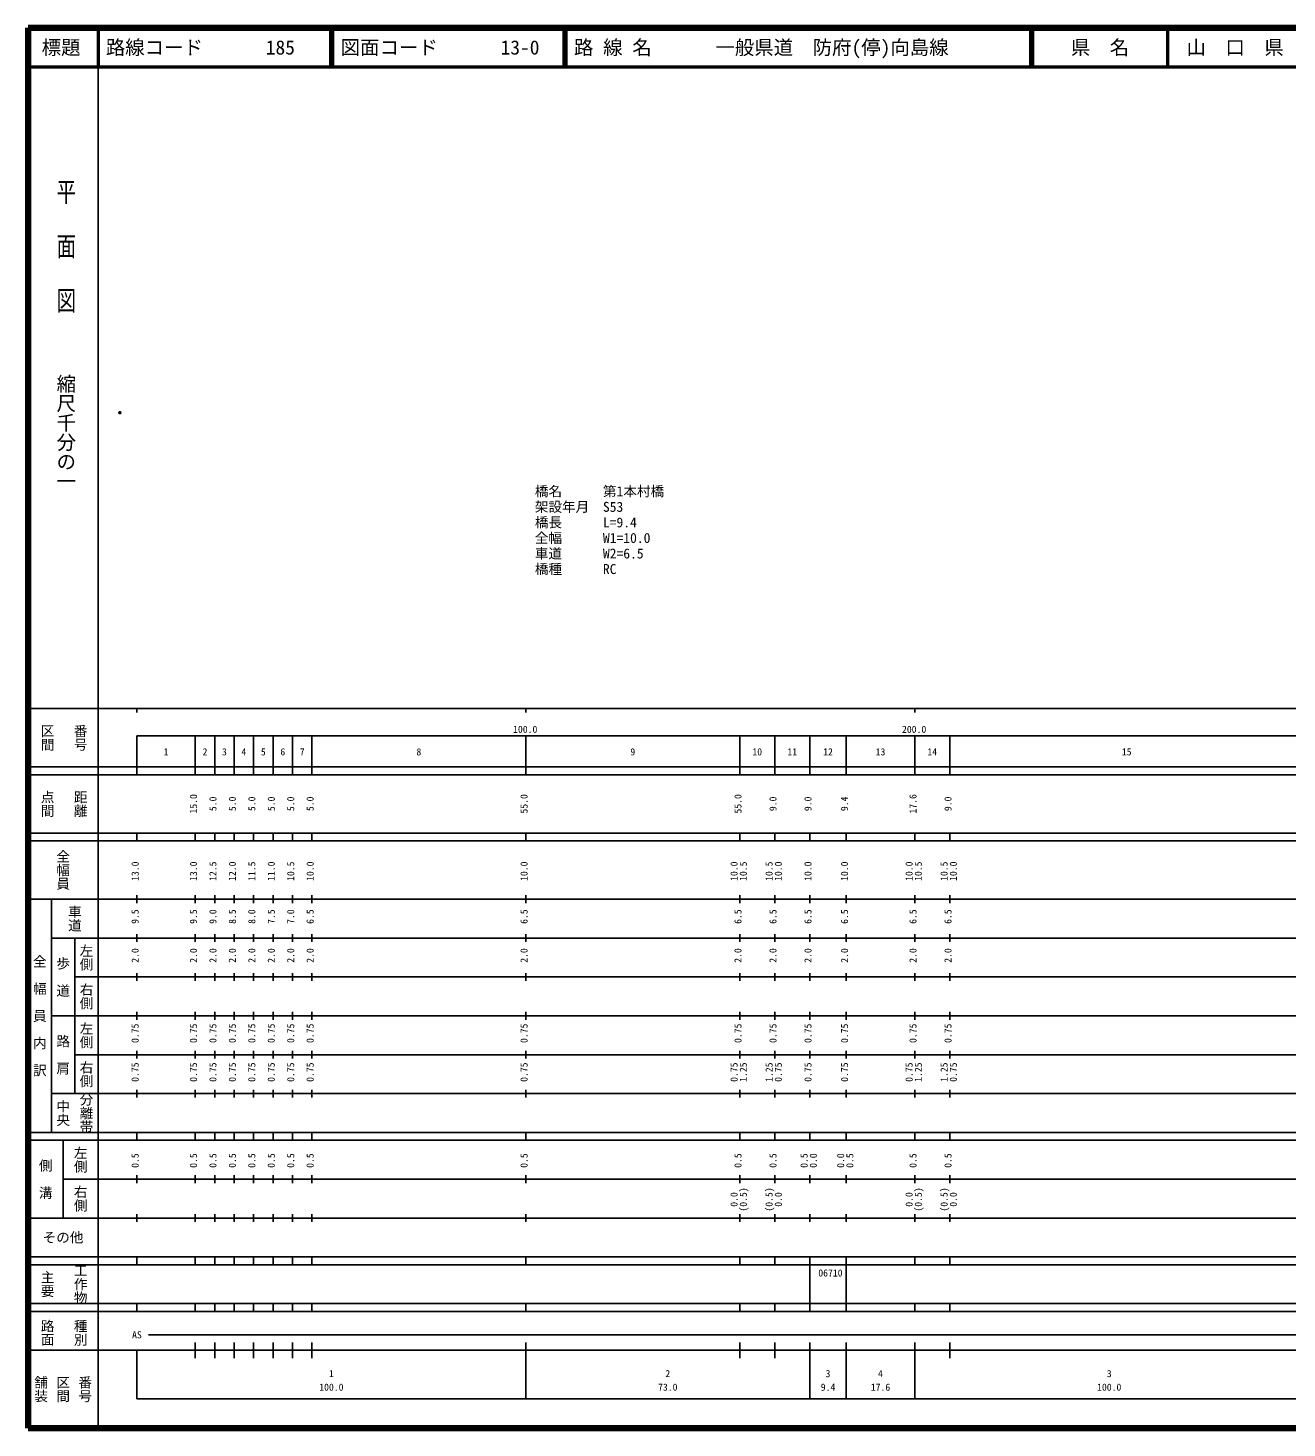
# Model space of a CAD drawing. Units: millimetres on the paper. Extents: x 40 to 680, y 20 to 380.
# Drawn here: x 40 to 363.7, y 20 to 380 of the extents above; entities that cross this region are included whole.
import ezdxf
from ezdxf.enums import TextEntityAlignment as Align

# ---------------------------------------------------------------- set-up
doc = ezdxf.new("R2010")
doc.units = ezdxf.units.MM
doc.header["$PDMODE"] = 32
doc.header["$PDSIZE"] = 0.5
for name, color, linetype in [('M-OTRS', 6, 'Continuous'), ('M-STR-HTXT', 7, 'Continuous'), ('M-TTL-TXT', 7, 'Continuous')]:
    doc.layers.add(name, color=color, linetype=linetype)
for name, color, linetype, lineweight in [('M-TTL', 2, 'Continuous', 140), ('M-TTL-BAND', 7, 'Continuous', 25), ('M-TTL-LINE', 7, 'Continuous', 50)]:
    doc.layers.add(name, color=color, linetype=linetype, lineweight=lineweight)
doc.styles.add('@ＭＳ ゴシック', font='')
doc.styles.add('ＭＳ ゴシック', font='')
doc.styles.get('@ＭＳ ゴシック').set_extended_font_data('@MS Gothic')
doc.styles.get('ＭＳ ゴシック').set_extended_font_data('MS Gothic')

msp = doc.modelspace()

# ---------------------------------------------------------------- linework, layer by layer
at = {"layer": 'M-OTRS'}
msp.add_point((63.646, 281.084), dxfattribs=at)
at = {"layer": 'M-TTL'}
for p, q in [((40, 380), (40, 20)), ((680, 380), (40, 380)), ((40, 20), (680, 20))]:
    msp.add_line(p, q, dxfattribs=at)
at = {"layer": 'M-TTL-BAND'}
for p, q in [((58, 370), (58, 20)), ((40, 205), (579, 205)), ((68, 205), (68, 204)), ((168, 205), (168, 204)), ((268, 205), (268, 204)), ((68, 198), (579, 198)), ((68, 198), (68, 188)), ((83, 188), (83, 198)), ((88, 188), (88, 198)), ((93, 188), (93, 198)), ((98, 188), (98, 198)), ((103, 188), (103, 198)), ((108, 188), (108, 198)), ((113, 188), (113, 198)), ((168, 188), (168, 198)), ((223, 188), (223, 198)), ((232, 188), (232, 198)), ((241, 188), (241, 198)), ((250.4, 188), (250.4, 198)), ((268, 188), (268, 198)), ((277, 188), (277, 198)), ((40, 190), (579, 190)), ((40, 188), (579, 188)), ((40, 173), (579, 173)), ((68, 171), (68, 173)), ((83, 171), (83, 173)), ((88, 171), (88, 173)), ((93, 171), (93, 173)), ((98, 171), (98, 173)), ((103, 171), (103, 173)), ((108, 171), (108, 173)), ((113, 171), (113, 173)), ((168, 171), (168, 173)), ((223, 171), (223, 173)), ((232, 171), (232, 173)), ((241, 171), (241, 173)), ((250.4, 171), (250.4, 173)), ((268, 171), (268, 173)), ((277, 171), (277, 173)), ((40, 171), (579, 171)), ((40, 156), (579, 156)), ((46, 96), (46, 156)), ((68, 155), (68, 157)), ((83, 155), (83, 157)), ((88, 155), (88, 157)), ((93, 155), (93, 157)), ((98, 155), (98, 157)), ((103, 155), (103, 157)), ((108, 155), (108, 157)), ((113, 155), (113, 157)), ((168, 155), (168, 157)), ((223, 155), (223, 157)), ((232, 155), (232, 157)), ((241, 155), (241, 157)), ((250.4, 155), (250.4, 157)), ((268, 155), (268, 157)), ((277, 155), (277, 157)), ((46, 146), (579, 146)), ((52, 146), (52, 106)), ((68, 145), (68, 147)), ((83, 145), (83, 147)), ((88, 145), (88, 147)), ((93, 145), (93, 147)), ((98, 145), (98, 147)), ((103, 145), (103, 147)), ((108, 145), (108, 147)), ((113, 145), (113, 147)), ((168, 145), (168, 147)), ((223, 145), (223, 147)), ((232, 145), (232, 147)), ((241, 145), (241, 147)), ((250.4, 145), (250.4, 147)), ((268, 145), (268, 147)), ((277, 145), (277, 147)), ((68, 135), (68, 137)), ((83, 135), (83, 137)), ((88, 135), (88, 137)), ((93, 135), (93, 137)), ((98, 135), (98, 137)), ((103, 135), (103, 137)), ((108, 135), (108, 137)), ((113, 135), (113, 137)), ((168, 135), (168, 137)), ((223, 135), (223, 137)), ((232, 135), (232, 137)), ((241, 135), (241, 137)), ((250.4, 135), (250.4, 137)), ((268, 135), (268, 137)), ((277, 135), (277, 137)), ((52, 136), (579, 136)), ((46, 126), (579, 126)), ((68, 125), (68, 127)), ((83, 125), (83, 127)), ((88, 125), (88, 127)), ((93, 125), (93, 127)), ((98, 125), (98, 127)), ((103, 125), (103, 127)), ((108, 125), (108, 127)), ((113, 125), (113, 127)), ((168, 125), (168, 127)), ((223, 125), (223, 127)), ((232, 125), (232, 127)), ((241, 125), (241, 127)), ((250.4, 125), (250.4, 127)), ((268, 125), (268, 127)), ((277, 125), (277, 127)), ((52, 116), (579, 116)), ((68, 115), (68, 117)), ((83, 115), (83, 117)), ((88, 115), (88, 117)), ((93, 115), (93, 117)), ((98, 115), (98, 117)), ((103, 115), (103, 117)), ((108, 115), (108, 117)), ((113, 115), (113, 117)), ((168, 115), (168, 117)), ((223, 115), (223, 117)), ((232, 115), (232, 117)), ((241, 115), (241, 117)), ((250.4, 115), (250.4, 117)), ((268, 115), (268, 117)), ((277, 115), (277, 117)), ((46, 106), (579, 106)), ((68, 105), (68, 107)), ((83, 105), (83, 107)), ((88, 105), (88, 107)), ((93, 105), (93, 107)), ((98, 105), (98, 107)), ((103, 105), (103, 107)), ((108, 105), (108, 107)), ((113, 105), (113, 107)), ((168, 105), (168, 107)), ((223, 105), (223, 107)), ((232, 105), (232, 107)), ((241, 105), (241, 107)), ((250.4, 105), (250.4, 107)), ((268, 105), (268, 107)), ((277, 105), (277, 107)), ((40, 96), (579, 96)), ((40, 94), (579, 94)), ((49, 94), (49, 74)), ((68, 94), (68, 96)), ((83, 94), (83, 96)), ((88, 94), (88, 96)), ((93, 94), (93, 96)), ((98, 94), (98, 96)), ((103, 94), (103, 96)), ((108, 94), (108, 96)), ((113, 94), (113, 96)), ((168, 94), (168, 96)), ((223, 94), (223, 96)), ((232, 94), (232, 96)), ((241, 94), (241, 96)), ((250.4, 94), (250.4, 96)), ((268, 94), (268, 96)), ((277, 94), (277, 96)), ((49, 84), (579, 84)), ((68, 83), (68, 85)), ((83, 83), (83, 85)), ((88, 83), (88, 85)), ((93, 83), (93, 85)), ((98, 83), (98, 85)), ((103, 83), (103, 85)), ((108, 83), (108, 85)), ((113, 83), (113, 85)), ((168, 83), (168, 85)), ((223, 83), (223, 85)), ((232, 83), (232, 85)), ((241, 83), (241, 85)), ((250.4, 83), (250.4, 85)), ((268, 83), (268, 85)), ((277, 83), (277, 85)), ((40, 74), (579, 74)), ((68, 73), (68, 75)), ((83, 73), (83, 75)), ((88, 73), (88, 75)), ((93, 73), (93, 75)), ((98, 73), (98, 75)), ((103, 73), (103, 75)), ((108, 73), (108, 75)), ((113, 73), (113, 75)), ((168, 73), (168, 75)), ((223, 73), (223, 75)), ((232, 73), (232, 75)), ((241, 73), (241, 75)), ((250.4, 73), (250.4, 75)), ((268, 73), (268, 75)), ((277, 73), (277, 75)), ((40, 64), (579, 64)), ((40, 62), (579, 62)), ((68, 62), (68, 64)), ((83, 62), (83, 64)), ((88, 62), (88, 64)), ((93, 62), (93, 64)), ((98, 62), (98, 64)), ((103, 62), (103, 64)), ((108, 62), (108, 64)), ((113, 62), (113, 64)), ((168, 62), (168, 64)), ((223, 62), (223, 64)), ((232, 62), (232, 64)), ((241, 62), (241, 64)), ((241, 52), (241, 62)), ((250.4, 62), (250.4, 64)), ((250.4, 52), (250.4, 62)), ((268, 62), (268, 64)), ((277, 62), (277, 64)), ((40, 52), (579, 52)), ((68, 50), (68, 52)), ((83, 50), (83, 52)), ((88, 50), (88, 52)), ((93, 50), (93, 52)), ((98, 50), (98, 52)), ((103, 50), (103, 52)), ((108, 50), (108, 52)), ((113, 50), (113, 52)), ((168, 50), (168, 52)), ((223, 50), (223, 52)), ((232, 50), (232, 52)), ((241, 50), (241, 52)), ((250.4, 50), (250.4, 52)), ((268, 50), (268, 52)), ((277, 50), (277, 52)), ((40, 50), (579, 50)), ((71, 44), (565, 44)), ((40, 40), (579, 40)), ((68, 40), (68, 27.5)), ((83, 38), (83, 42)), ((88, 38), (88, 42)), ((93, 38), (93, 42)), ((98, 38), (98, 42)), ((103, 38), (103, 42)), ((108, 38), (108, 42)), ((113, 38), (113, 42)), ((168, 27.5), (168, 42)), ((223, 38), (223, 42)), ((232, 38), (232, 42)), ((241, 27.5), (241, 42)), ((250.4, 27.5), (250.4, 42)), ((268, 27.5), (268, 42)), ((277, 38), (277, 42)), ((68, 27.5), (579, 27.5))]:
    msp.add_line(p, q, dxfattribs=at)
at = {"layer": 'M-TTL-LINE'}
for p, q in [((58, 380), (58, 370)), ((117.75, 380), (117.75, 370)), ((118.25, 380), (118.25, 370)), ((177.75, 380), (177.75, 370)), ((178.25, 380), (178.25, 370)), ((297.75, 380), (297.75, 370)), ((298.25, 380), (298.25, 370)), ((333, 380), (333, 370)), ((40, 370), (680, 370))]:
    msp.add_line(p, q, dxfattribs=at)

# ---------------------------------------------------------------- texts
at = {"layer": 'M-STR-HTXT', "style": 'ＭＳ ゴシック'}
for s, p in [('橋名\u3000\u3000\u3000第1本村橋', (170.319, 262.155)), ('架設年月\u3000S53', (170.319, 258.155)), ('橋長\u3000\u3000\u3000L=9.4', (170.319, 254.155)), ('全幅\u3000\u3000\u3000W1=10.0', (170.319, 250.155)), ('車道\u3000\u3000\u3000W2=6.5', (170.319, 246.155)), ('橋種\u3000\u3000\u3000RC', (170.319, 242.155))]:
    msp.add_text(s, height=2.566, dxfattribs=at).set_placement(p, align=Align.TOP_LEFT)
at = {"layer": 'M-TTL-BAND', "style": '@ＭＳ ゴシック', "width": 1.4}
msp.add_text('平  面  図', height=3.666, rotation=270, dxfattribs=at).set_placement((49.777, 306.475), align=Align.MIDDLE_RIGHT)
at = {"layer": 'M-TTL-BAND', "style": '@ＭＳ ゴシック'}
msp.add_text('縮尺千分の一', height=3.666, rotation=270, dxfattribs=at).set_placement((49.777, 261.03), align=Align.MIDDLE_RIGHT)
for s, p in [('区間', (45, 197.5)), ('番号', (53.5, 197.5)), ('点間', (45, 180.5)), ('距離', (53.5, 180.5)), ('全幅員', (49, 163.5)), ('車道', (52, 151)), ('左側', (55, 141)), ('全\u3000幅\u3000員\u3000内\u3000訳', (43, 126)), ('歩\u3000道', (49, 136)), ('右側', (55, 131)), ('左側', (55, 121)), ('路\u3000肩', (49, 116)), ('右側', (55, 111)), ('分離帯', (55, 101)), ('中央', (49, 101)), ('左側', (53.5, 89)), ('側\u3000溝', (44.5, 84)), ('右側', (53.5, 79)), ('工作物', (53.5, 57)), ('主要', (45, 57)), ('路面', (45, 44.5)), ('種別', (53.5, 44.5)), ('舗装', (43.333, 30)), ('区間', (49, 30)), ('番号', (54.667, 30))]:
    msp.add_text(s, height=2.566, rotation=270, dxfattribs=at).set_placement(p, align=Align.MIDDLE_CENTER)
at = {"layer": 'M-TTL-BAND', "style": 'ＭＳ ゴシック'}
for s, p in [('100.0', (167.844, 198.195)), ('200.0', (267.844, 198.195)), ('1', (75.5, 192.405)), ('2', (85.5, 192.405)), ('3', (90.5, 192.405)), ('4', (95.5, 192.405)), ('5', (100.5, 192.405)), ('6', (105.5, 192.405)), ('7', (110.5, 192.405)), ('8', (140.5, 192.405)), ('9', (195.5, 192.405)), ('10', (227.5, 192.405)), ('11', (236.5, 192.405)), ('12', (245.7, 192.405)), ('13', (259.2, 192.405)), ('14', (272.5, 192.405)), ('15', (322.5, 192.405)), ('AS', (68, 42.5)), ('1', (118, 32.523)), ('2', (204.5, 32.523)), ('3', (245.7, 32.523)), ('4', (259.2, 32.523)), ('3', (318, 32.523)), ('100.0', (118, 29.033)), ('73.0', (204.5, 29.033)), ('9.4', (245.7, 29.033)), ('17.6', (259.2, 29.033)), ('100.0', (318, 29.033))]:
    msp.add_text(s, height=1.833, dxfattribs=at).set_placement(p, align=Align.BOTTOM_CENTER)
for s, p in [('15.0', (84, 180.5)), ('5.0', (89, 180.5)), ('5.0', (94, 180.5)), ('5.0', (99, 180.5)), ('5.0', (104, 180.5)), ('5.0', (109, 180.5)), ('5.0', (114, 180.5)), ('55.0', (169, 180.5)), ('55.0', (224, 180.5)), ('9.0', (233, 180.5)), ('9.0', (242, 180.5)), ('9.4', (251.4, 180.5)), ('17.6', (269, 180.5)), ('9.0', (278, 180.5)), ('13.0', (69, 163.174)), ('13.0', (84, 163.174)), ('12.5', (89, 163.174)), ('12.0', (94, 163.174)), ('11.5', (99, 163.174)), ('11.0', (104, 163.174)), ('10.5', (109, 163.174)), ('10.0', (114, 163.174)), ('10.0', (169, 163.174)), ('10.0', (223, 163.174)), ('10.5', (225.37, 163.174)), ('10.5', (232, 163.174)), ('10.0', (234.37, 163.174)), ('10.0', (242, 163.174)), ('10.0', (251.4, 163.174)), ('10.0', (268, 163.174)), ('10.5', (270.37, 163.174)), ('10.5', (277, 163.174)), ('10.0', (279.37, 163.174)), ('9.5', (69, 151.5)), ('9.5', (84, 151.5)), ('9.0', (89, 151.5)), ('8.5', (94, 151.5)), ('8.0', (99, 151.5)), ('7.5', (104, 151.5)), ('7.0', (109, 151.5)), ('6.5', (114, 151.5)), ('6.5', (169, 151.5)), ('6.5', (224, 151.5)), ('6.5', (233, 151.5)), ('6.5', (242, 151.5)), ('6.5', (251.4, 151.5)), ('6.5', (269, 151.5)), ('6.5', (278, 151.5)), ('2.0', (69, 141.5)), ('2.0', (84, 141.5)), ('2.0', (89, 141.5)), ('2.0', (94, 141.5)), ('2.0', (99, 141.5)), ('2.0', (104, 141.5)), ('2.0', (109, 141.5)), ('2.0', (114, 141.5)), ('2.0', (169, 141.5)), ('2.0', (224, 141.5)), ('2.0', (233, 141.5)), ('2.0', (242, 141.5)), ('2.0', (251.4, 141.5)), ('2.0', (269, 141.5)), ('2.0', (278, 141.5)), ('0.75', (69, 121.5)), ('0.75', (84, 121.5)), ('0.75', (89, 121.5)), ('0.75', (94, 121.5)), ('0.75', (99, 121.5)), ('0.75', (104, 121.5)), ('0.75', (109, 121.5)), ('0.75', (114, 121.5)), ('0.75', (169, 121.5)), ('0.75', (224, 121.5)), ('0.75', (233, 121.5)), ('0.75', (242, 121.5)), ('0.75', (251.4, 121.5)), ('0.75', (269, 121.5)), ('0.75', (278, 121.5)), ('0.75', (69, 111.5)), ('0.75', (84, 111.5)), ('0.75', (89, 111.5)), ('0.75', (94, 111.5)), ('0.75', (99, 111.5)), ('0.75', (104, 111.5)), ('0.75', (109, 111.5)), ('0.75', (114, 111.5)), ('0.75', (169, 111.5)), ('0.75', (223, 111.5)), ('1.25', (225.37, 111.5)), ('1.25', (232, 111.5)), ('0.75', (234.37, 111.5)), ('0.75', (242, 111.5)), ('0.75', (251.4, 111.5)), ('0.75', (268, 111.5)), ('1.25', (270.37, 111.5)), ('1.25', (277, 111.5)), ('0.75', (279.37, 111.5)), ('0.5', (69, 88.764)), ('0.5', (84, 88.764)), ('0.5', (89, 88.764)), ('0.5', (94, 88.764)), ('0.5', (99, 88.764)), ('0.5', (104, 88.764)), ('0.5', (109, 88.764)), ('0.5', (114, 88.764)), ('0.5', (169, 88.764)), ('0.5', (224, 88.764)), ('0.5', (233, 88.764)), ('0.5', (241, 88.764)), ('0.0', (243.37, 88.764)), ('0.0', (250.4, 88.764)), ('0.5', (252.77, 88.764)), ('0.5', (269, 88.764)), ('0.5', (278, 88.764)), ('0.0', (223, 78.764)), ('(0.5)', (225.37, 78.764)), ('(0.5)', (232, 78.764)), ('0.0', (234.37, 78.764)), ('0.0', (268, 78.764)), ('(0.5)', (270.37, 78.764)), ('(0.5)', (277, 78.764)), ('0.0', (279.37, 78.764))]:
    msp.add_text(s, height=1.833, rotation=90, dxfattribs=at).set_placement(p, align=Align.BOTTOM_CENTER)
msp.add_text('その他', height=2.566, dxfattribs=at).set_placement((49, 69), align=Align.MIDDLE_CENTER)
msp.add_text('06710', height=1.833, dxfattribs=at).set_placement((243.2, 58.405), align=Align.BOTTOM_LEFT)
at = {"layer": 'M-TTL-TXT', "style": 'ＭＳ ゴシック'}
for s, p in [('標題', (48.5, 375)), ('県\u3000名', (315.625, 375)), ('山\u3000口\u3000県', (350.375, 375))]:
    msp.add_text(s, height=3.666, dxfattribs=at).set_placement(p, align=Align.MIDDLE_CENTER)
for s, p in [('路線コード', (60, 375)), ('185', (101.142, 375)), ('図面コード', (120.38, 375)), ('13-0', (161.521, 375)), ('路 線 名', (180.38, 375)), ('一般県道\u3000防府(停)向島線', (216.734, 375))]:
    msp.add_text(s, height=3.666, dxfattribs=at).set_placement(p, align=Align.MIDDLE_LEFT)

doc.saveas('drawing.dxf')
